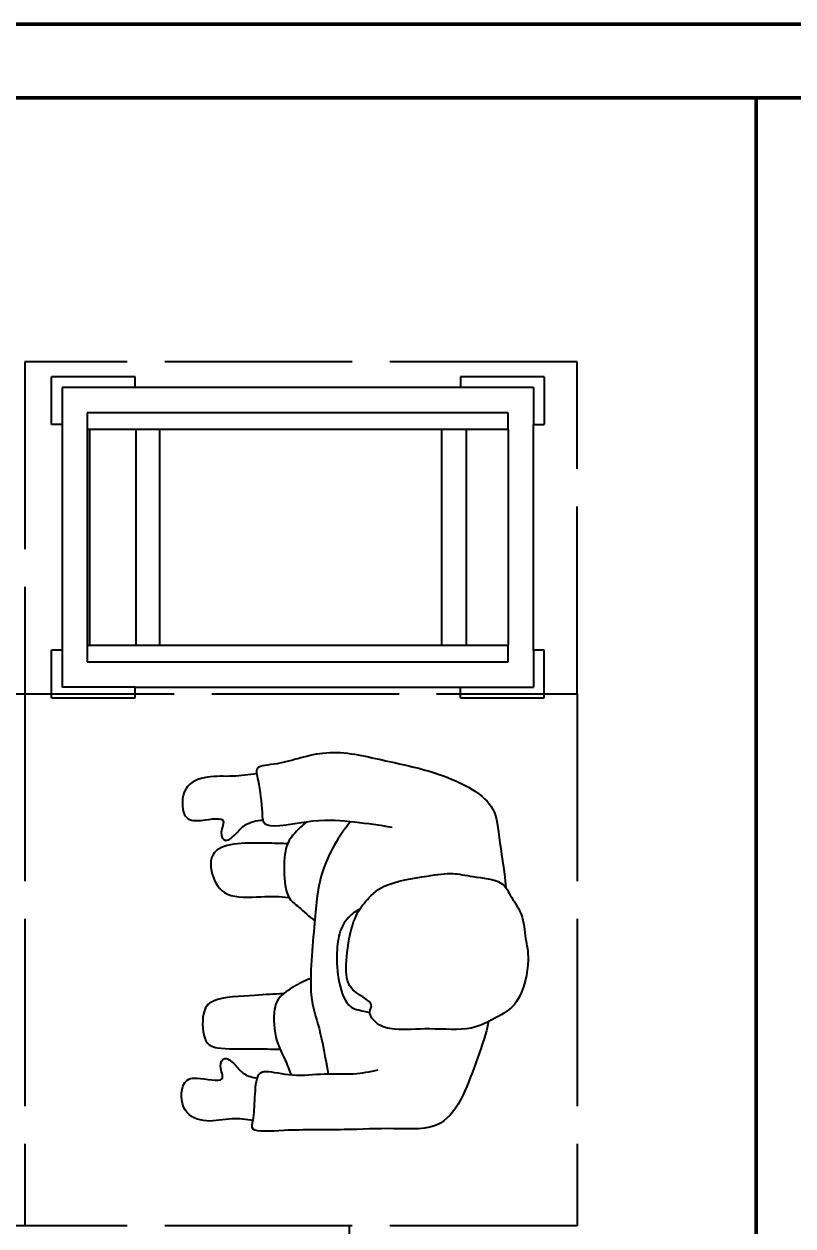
# Model space of a CAD drawing. Header units: millimetres. Extents: x -9564 to 100156, y -26854 to 24346.
# Drawn here: x 62961 to 64003, y -9713 to -8084 of the extents above; entities that cross this region are included whole.
import ezdxf

# ---------------------------------------------------------------- set-up
doc = ezdxf.new("R2010")
doc.units = ezdxf.units.MM
doc.header["$LTSCALE"] = 100
doc.linetypes.add('DASHEDX2', pattern=[3.048, 2.54, -0.508])
for name, color, linetype in [('Area proceso', 90, 'DASHEDX2'), ('Cotas secundarias', 41, 'Continuous'), ('Flujo proceso', 4, 'Continuous'), ('Personal', 171, 'Continuous'), ('Transporte semielaborado', 30, 'Continuous')]:
    doc.layers.add(name, color=color, linetype=linetype)
doc.layers.add('Paredes', color=7, linetype='Continuous', lineweight=50)
doc.styles.add('OpenSansCondensed-Light', font='OpenSansCondensed-Light.ttf')
doc.dimstyles.new('Cotas Mateo', dxfattribs={"dimtxt": 120, "dimasz": 70, "dimexe": 0.375, "dimexo": 0.125, "dimgap": 0.1, "dimtad": 1, "dimdec": 0, "dimzin": 12, "dimdsep": 46, "dimtxsty": 'OpenSansCondensed-Light', "dimblk": 'OBLIQUE', "dimcen": 2.5, "dimazin": 3, "dimtfac": 0.5, "dimtdec": 0, "dimtmove": 2, "dimatfit": 3, "dimarcsym": 0})

# ---------------------------------------------------------------- blocks, each defined once
blk = doc.blocks.new('Bakery Trolley pl')
at = {"layer": 'Transporte semielaborado'}
for p, q in [((0.1804, 0.6253), (0.2371, 0.6253)), ((0.1804, 0.6253), (0.1804, 0.526)), ((0.2371, 0.6127), (0.2371, 0.6253)), ((0.5048, 0.6127), (0.5048, 0.6253)), ((0.5048, 0.6253), (0.5615, 0.6253)), ((0.5615, 0.526), (0.5615, 0.6253)), ((0.2371, 0.6127), (0.1929, 0.6127)), ((0.1929, 0.526), (0.1929, 0.6127)), ((0.5048, 0.6127), (0.2371, 0.6127)), ((0.5489, 0.6127), (0.5048, 0.6127)), ((0.5489, 0.526), (0.5489, 0.6127)), ((0.2229, 0.5827), (0.2229, 0.0827)), ((0.2429, 0.5827), (0.2229, 0.5827)), ((0.2429, 0.5827), (0.2429, 0.5798)), ((0.4989, 0.5827), (0.2429, 0.5827)), ((0.2429, 0.5798), (0.4989, 0.5798)), ((0.2429, 0.5798), (0.2429, 0.5245)), ((0.5189, 0.5827), (0.4989, 0.5827)), ((0.4989, 0.5798), (0.4989, 0.5827)), ((0.4989, 0.5245), (0.4989, 0.5798)), ((0.5189, 0.0827), (0.5189, 0.5827)), ((0.1804, 0.526), (0.1929, 0.526)), ((0.1929, 0.526), (0.1929, 0.1394)), ((0.2429, 0.5245), (0.4989, 0.5245)), ((0.2429, 0.5245), (0.2429, 0.4967)), ((0.4989, 0.4967), (0.4989, 0.5245)), ((0.5489, 0.526), (0.5615, 0.526)), ((0.5489, 0.1394), (0.5489, 0.526)), ((0.2429, 0.4967), (0.4989, 0.4967)), ((0.2429, 0.4967), (0.2429, 0.1615)), ((0.4989, 0.1615), (0.4989, 0.4967)), ((0.2429, 0.1615), (0.4989, 0.1615)), ((0.2429, 0.1615), (0.2429, 0.1325)), ((0.4989, 0.1325), (0.4989, 0.1615)), ((0.1804, 0.1394), (0.1929, 0.1394)), ((0.1804, 0.1394), (0.1804, 0.0402)), ((0.1929, 0.1394), (0.1929, 0.0527)), ((0.2429, 0.1325), (0.4989, 0.1325)), ((0.2429, 0.1325), (0.2429, 0.0827)), ((0.4989, 0.0827), (0.4989, 0.1325)), ((0.5615, 0.1394), (0.5489, 0.1394)), ((0.5489, 0.0527), (0.5489, 0.1394)), ((0.5615, 0.0402), (0.5615, 0.1394)), ((0.2229, 0.0827), (0.2429, 0.0827)), ((0.4989, 0.0827), (0.2429, 0.0827)), ((0.4989, 0.0827), (0.5189, 0.0827)), ((0.2371, 0.0527), (0.1929, 0.0527)), ((0.2371, 0.0402), (0.2371, 0.0527)), ((0.2371, 0.0527), (0.5048, 0.0527)), ((0.5048, 0.0527), (0.5048, 0.0402)), ((0.5489, 0.0527), (0.5048, 0.0527)), ((0.1804, 0.0402), (0.2371, 0.0402)), ((0.5615, 0.0402), (0.5048, 0.0402))]:
    blk.add_line(p, q, dxfattribs=at)
blk = doc.blocks.new('pa17-16')
for points, knots in [([(5.62, 2.5537), (5.6188, 2.5427), (5.6154, 2.5253), (5.6223, 2.4901), (5.6346, 2.4293), (5.661, 2.4064), (5.685, 2.3908), (5.7322, 2.3832), (5.7723, 2.3842), (5.7881, 2.3969), (5.8018, 2.4268), (5.8146, 2.4162), (5.8324, 2.4305), (5.8382, 2.4568), (5.8318, 2.5038), (5.8344, 2.5615), (5.8137, 2.5937), (5.7944, 2.6284), (5.7307, 2.6388), (5.7037, 2.6296), (5.6679, 2.626), (5.6442, 2.6055), (5.6228, 2.5961), (5.6214, 2.5667), (5.62, 2.5537)], [0, 0, 0, 0, 0.297584, 0.631064, 1.068635, 1.39533, 1.69617, 2.097861, 2.458938, 2.716293, 3.010442, 3.199165, 3.447293, 3.731671, 4.119196, 4.541864, 4.881702, 5.22714, 5.673063, 5.989311, 6.327668, 6.644571, 6.906626, 7.259736, 7.259736, 7.259736, 7.259736]), ([(5.5575, 2.4391), (5.5549, 2.4218), (5.5525, 2.3852), (5.5491, 2.3329), (5.5712, 2.2599), (5.5431, 2.2589), (5.5029, 2.2526), (5.4793, 2.2435), (5.4785, 2.2813), (5.4499, 2.3438), (5.4658, 2.4235), (5.4776, 2.5033), (5.5116, 2.5798), (5.5552, 2.585), (5.608, 2.5962), (5.6336, 2.6001)], [0, 0, 0, 0, 0.404899, 0.829805, 1.276298, 1.516647, 1.885942, 2.122553, 2.418487, 2.881882, 3.382407, 3.897515, 4.613825, 5.020942, 5.393355, 5.393355, 5.393355, 5.393355]), ([(5.8196, 2.5846), (5.837, 2.5819), (5.8817, 2.5675), (5.9755, 2.5418), (5.972, 2.4609), (5.9791, 2.3926), (5.9812, 2.315), (5.9891, 2.2612), (5.9692, 2.2664), (5.9401, 2.2663), (5.9063, 2.2668), (5.9005, 2.2811), (5.909, 2.3184), (5.9007, 2.3606), (5.9019, 2.4011), (5.8964, 2.4238), (5.8933, 2.4348)], [6.682038, 6.682038, 6.682038, 6.682038, 7.076266, 7.806153, 8.304227, 8.77662, 9.284333, 9.649979, 9.844608, 10.160206, 10.472731, 10.661147, 10.998544, 11.371438, 11.724832, 12.051545, 12.051545, 12.051545, 12.051545]), ([(5.6724, 2.3994), (5.675, 2.3947), (5.6837, 2.383), (5.7041, 2.3718), (5.7348, 2.3697), (5.774, 2.3728), (5.8085, 2.3874), (5.8116, 2.4015), (5.8144, 2.4199)], [0.121052, 0.121052, 0.121052, 0.121052, 0.297289, 0.584433, 0.895396, 1.26174, 1.600834, 1.760925, 1.760925, 1.760925, 1.760925]), ([(5.5522, 2.3809), (5.573, 2.3653), (5.6222, 2.3398), (5.6924, 2.3383), (5.7952, 2.3323), (5.8376, 2.352), (5.881, 2.3613), (5.9019, 2.366)], [0, 0, 0, 0, 0.49262, 0.970296, 1.525877, 1.91054, 2.357805, 2.357805, 2.357805, 2.357805]), ([(5.5552, 2.3206), (5.5597, 2.3147), (5.5706, 2.3043), (5.5892, 2.2916), (5.6248, 2.2913), (5.6613, 2.2967), (5.6731, 2.3154), (5.6858, 2.3299), (5.6912, 2.3378)], [0, 0, 0, 0, 0.262594, 0.520609, 0.853848, 1.185107, 1.43842, 1.738028, 1.738028, 1.738028, 1.738028]), ([(5.7713, 2.3359), (5.7736, 2.3305), (5.7786, 2.3203), (5.7954, 2.2951), (5.8154, 2.2848), (5.8612, 2.2906), (5.8838, 2.3057), (5.8988, 2.3117), (5.9058, 2.3148)], [0, 0, 0, 0, 0.233477, 0.532145, 0.79329, 1.163492, 1.458071, 1.725911, 1.725911, 1.725911, 1.725911]), ([(5.5867, 2.2952), (5.5866, 2.2877), (5.5872, 2.2667), (5.5883, 2.1873), (5.6353, 2.19), (5.6673, 2.2128), (5.6606, 2.2618), (5.6599, 2.2881), (5.6606, 2.3008)], [0.078483, 0.078483, 0.078483, 0.078483, 0.321516, 0.797556, 1.122606, 1.448668, 1.830958, 2.166281, 2.166281, 2.166281, 2.166281]), ([(5.7943, 2.2992), (5.7951, 2.2858), (5.7984, 2.2614), (5.8038, 2.2002), (5.8255, 2.1869), (5.8672, 2.191), (5.8755, 2.2117), (5.8718, 2.2605), (5.8715, 2.286), (5.871, 2.2978)], [0, 0, 0, 0, 0.353805, 0.775896, 1.041599, 1.377968, 1.615337, 2.001902, 2.313716, 2.313716, 2.313716, 2.313716]), ([(5.9713, 2.2652), (5.9703, 2.2553), (5.9686, 2.234), (5.9786, 2.2017), (5.9668, 2.1644), (5.9218, 2.1628), (5.9134, 2.1832), (5.9229, 2.229), (5.8988, 2.2135), (5.882, 2.2215), (5.8976, 2.2397), (5.908, 2.248), (5.912, 2.2618), (5.9127, 2.2683)], [0.038839, 0.038839, 0.038839, 0.038839, 0.324329, 0.654038, 0.980089, 1.31306, 1.562526, 1.890179, 2.123217, 2.319335, 2.559559, 2.78492, 2.989829, 2.989829, 2.989829, 2.989829]), ([(5.4915, 2.2484), (5.4936, 2.2374), (5.4981, 2.215), (5.4968, 2.1806), (5.512, 2.1445), (5.5569, 2.147), (5.5634, 2.1681), (5.5498, 2.2128), (5.5753, 2.1995), (5.5912, 2.209), (5.5741, 2.2257), (5.5617, 2.2339), (5.5559, 2.2515), (5.5556, 2.26)], [0, 0, 0, 0, 0.324329, 0.654038, 0.980089, 1.31306, 1.562526, 1.890179, 2.123217, 2.319335, 2.559559, 2.78492, 3.066636, 3.066636, 3.066636, 3.066636])]:
    blk.add_open_spline(points, degree=3, knots=knots)
blk = doc.blocks.new('_OBLIQUE')
at = {"color": 0, "linetype": 'ByBlock'}
blk.add_line((-0.5, -0.5), (0.5, 0.5), dxfattribs=at)
blk = doc.blocks.new('*D166')
at = {"layer": 'Cotas secundarias', "color": 0, "lineweight": -2, "transparency": 16777216}
for p, q in [((64053.2, -8184.1), (64150.6, -8184.1)), ((64150.3, -8184.1), (64150.3, -9360.3)), ((64150.3, -10834.1), (64150.3, -9783.3)), ((63953.2, -10834.1), (64150.6, -10834.1))]:
    blk.add_line(p, q, dxfattribs=at)
at = {"layer": 'Defpoints', "color": 0, "transparency": 16777216}
for p in [(64053.1, -8184.1), (63953.1, -10834.1), (64150.3, -10834.1)]:
    blk.add_point(p, dxfattribs=at)
at = {"layer": 'Cotas secundarias', "color": 0, "lineweight": -2, "transparency": 16777216, "xscale": 70, "yscale": 70, "zscale": 70}
for p, rotation in [((64150.3, -8184.1), 90), ((64150.3, -10834.1), 270)]:
    blk.add_blockref('_OBLIQUE', p, dxfattribs=dict(at, rotation=rotation))
at = {"layer": 'Cotas secundarias', "color": 0, "transparency": 16777216, "insert": (64150.3, -9571.8), "char_height": 120, "attachment_point": 5, "rotation": 90, "style": 'OpenSansCondensed-Light'}
blk.add_mtext('2650', dxfattribs=at)

msp = doc.modelspace()

# ---------------------------------------------------------------- linework, layer by layer
at = {"layer": 'Area proceso', "color": 3}
for p, q in [((63710.547, -8541.718), (62962.191, -8541.718)), ((62962.191, -8541.718), (62962.191, -8991.718)), ((63710.547, -8991.718), (63710.547, -8541.718)), ((62910.547, -8991.718), (63710.547, -8991.718)), ((63710.547, -8991.718), (63710.547, -9712.718)), ((63710.547, -9712.718), (62909.118, -9712.718))]:
    msp.add_line(p, q, dxfattribs=at)
at = {"layer": 'Area proceso'}
msp.add_line((62962.191, -8991.718), (62962.191, -9712.718), dxfattribs=at)
at = {"layer": 'Flujo proceso'}
msp.add_line((63401.946, -10386.143), (63401.946, -9712.718), dxfattribs=at)
at = {"layer": 'Paredes'}
for p, q in [((64192.73, -8084.072), (54477.905, -8084.072)), ((64192.731, -8184.073), (54477.905, -8184.135)), ((63953.09, -8184.077), (63953.09, -9972.858))]:
    msp.add_line(p, q, dxfattribs=at)

# ---------------------------------------------------------------- block references
at = {"layer": 'Personal', "xscale": 979.150495116647, "yscale": 979.150495116647, "zscale": 979.150495116647, "rotation": 267.3569437258108}
msp.add_blockref('pa17-16', (61325.326, -3626.972), dxfattribs=at)
at = {"layer": 'Transporte semielaborado', "xscale": 1141.039974711085, "yscale": 1141.039974711085, "zscale": 1141.039974711085, "rotation": 89.99999999999993}
msp.add_blockref('Bakery Trolley pl', (63711.64, -9202.879), dxfattribs=at)

# ---------------------------------------------------------------- dimensions: what is measured, and where the dimension line sits
at = {"layer": 'Cotas secundarias'}
dim = msp.add_linear_dim(base=(64150.264, -10834.072), p1=(64053.071, -8184.076), p2=(63953.09, -10834.072), angle=90, dimstyle='Cotas Mateo', dxfattribs=at)
dim.commit()
dim.dimension.update_dxf_attribs({"geometry": '*D166', "text_midpoint": (64150.264, -9571.807), "dimtype": 160})

doc.saveas('drawing.dxf')
